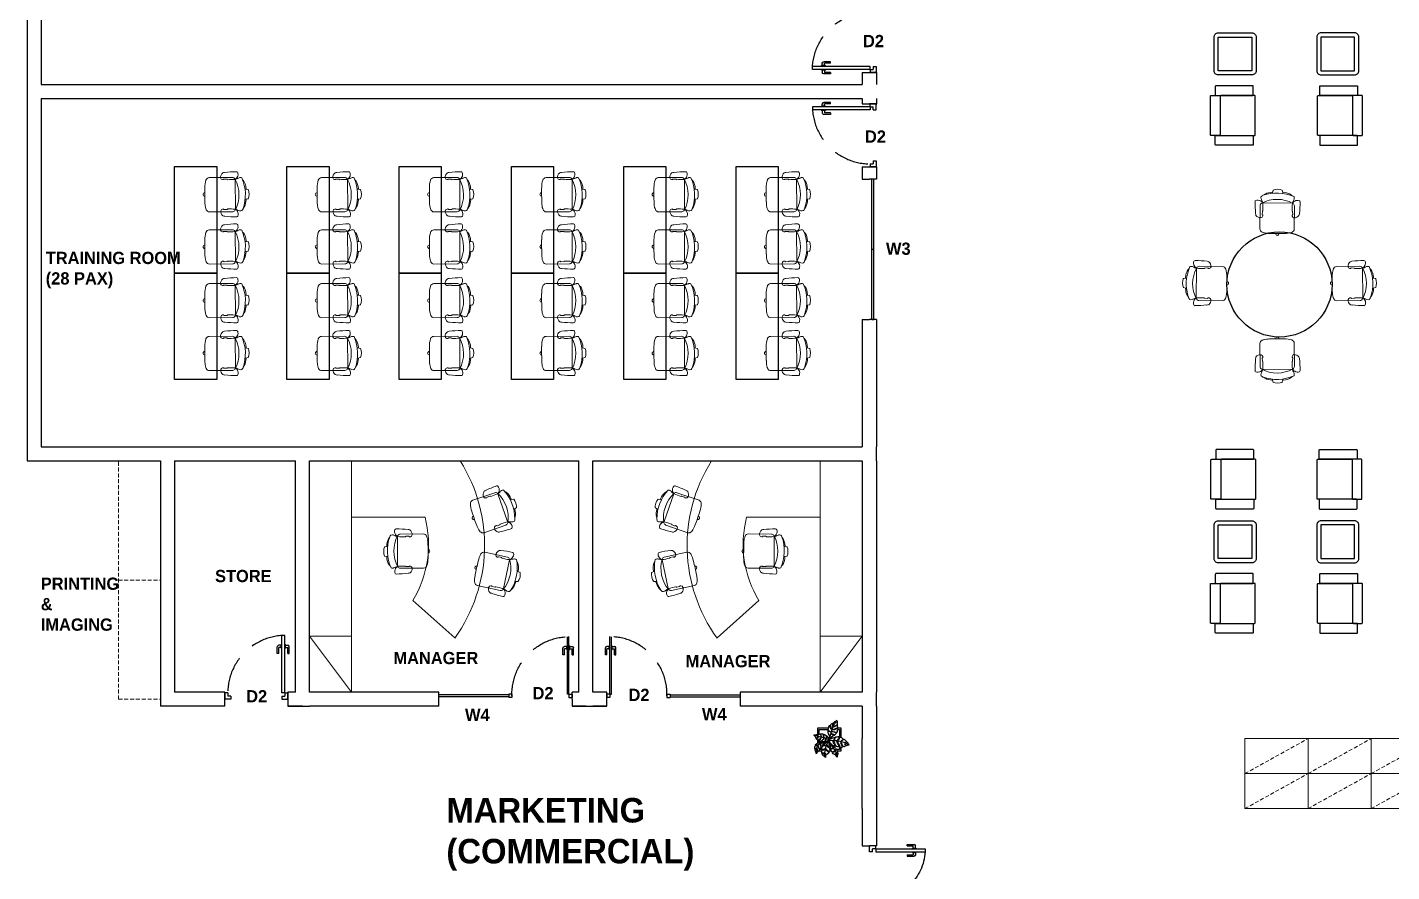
# Model space of a CAD drawing. Header units: inches. Extents: x 484217 to 497210, y -26946 to -21493.
# Drawn here: x 491142 to 492017, y -25245 to -24703 of the extents above; entities that cross this region are included whole.
import ezdxf

# ---------------------------------------------------------------- set-up
doc = ezdxf.new("R2010")
doc.units = ezdxf.units.IN
doc.header["$LTSCALE"] = 20
doc.header["$MEASUREMENT"] = 0
doc.linetypes.add('DASHED', pattern=[0.75, 0.5, -0.25])
doc.linetypes.add('HIDDEN2', pattern=[0.1875, 0.125, -0.0625])
doc.layers.add('A-furniture', color=50, linetype='Continuous', lineweight=9)
doc.layers.add('I-ANNO-TEXT', color=7, linetype='Continuous', lineweight=18)
for name, color, linetype in [('Ceco.NET 17', 3, 'Continuous'), ('GLAZING', 4, 'Continuous'), ('I-DOORS', 104, 'Continuous'), ('I-FURN', 4, 'Continuous'), ('I-WALL-IN', 3, 'Continuous')]:
    doc.layers.add(name, color=color, linetype=linetype)
doc.styles.add('MICRO', font='')
doc.styles.get('MICRO').set_extended_font_data('MicrogrammaSSi', bold=True)

# ---------------------------------------------------------------- blocks, each defined once
blk = doc.blocks.new('A$C6A0E07C9')
at = {"layer": 'A-furniture'}
for p, q in [((-0.269, 0.177), (-0.266, 0.205)), ((-0.214, 0.272), (0.118, 0.288)), ((-0.012, 0.242), (-0.025, 0.242)), ((-0.011, 0.243), (-0.012, 0.242)), ((-0.008, 0.248), (-0.011, 0.243)), ((-0.011, 0.243), (-0.011, 0.243)), ((0.038, 0.251), (-0.003, 0.25)), ((0.042, 0.251), (0.045, 0.247)), ((0.045, 0.247), (0.046, 0.246)), ((0.046, 0.246), (0.048, 0.245)), ((0.048, 0.245), (0.048, 0.245)), ((0.159, 0.25), (0.179, -0.167)), ((-0.291, 0.02), (-0.289, 0.029)), ((-0.288, 0.01), (-0.291, 0.02)), ((-0.289, 0.029), (-0.284, 0.038)), ((-0.282, 0.002), (-0.288, 0.01)), ((-0.284, 0.038), (-0.276, 0.044)), ((-0.274, -0.003), (-0.282, 0.002)), ((-0.276, 0.044), (-0.267, 0.046)), ((0.315, 0.121), (0.306, 0.12)), ((0.313, 0.121), (0.347, 0.116)), ((0.315, 0.152), (0.319, 0.129)), ((0.351, 0.113), (0.36, 0.088)), ((0.364, 0.015), (0.358, -0.011)), ((0.36, 0.088), (0.366, 0.051)), ((0.366, 0.051), (0.364, 0.015)), ((-0.264, -0.004), (-0.274, -0.003)), ((0.009, -0.176), (-0.004, -0.177)), ((0.009, -0.176), (0.009, -0.176)), ((0.01, -0.176), (0.009, -0.176)), ((0.013, -0.182), (0.01, -0.176)), ((0.059, -0.18), (0.018, -0.183)), ((0.063, -0.179), (0.066, -0.175)), ((0.066, -0.175), (0.067, -0.174)), ((0.067, -0.174), (0.069, -0.173)), ((0.069, -0.173), (0.069, -0.173)), ((0.296, -0.147), (0.284, -0.159)), ((0.311, -0.022), (0.322, -0.023)), ((0.32, -0.023), (0.355, -0.015)), ((0.355, -0.015), (0.356, -0.013)), ((0.356, -0.013), (0.358, -0.011)), ((-0.189, -0.217), (0.143, -0.2))]:
    blk.add_line(p, q, dxfattribs=at)
for centre, radius, start, end in [((0.594, -0.035), 0.893, 162.1203, 164.4323), ((-0.21, 0.223), 0.0487, 94.526, 161.0109), ((0.027, 0.278), 0.0792, 129.4999, 189.1152), ((-0.022, 0.271), 0.0292, 192.0047, 264.4409), ((0.007, 0.283), 0.0635, 94.0792, 117.5938), ((-0.004, 0.244), 0.00623, 84.8455, 131.3174), ((0.224, -0.892), 1.257, 92.3594, 100.1757), ((0.037, 0.241), 0.0101, 64.5281, 88.6391), ((0.001, 1.553), 1.309, 272.0899, 276.676), ((0.117, 0.241), 0.0463, 34.0902, 88.4441), ((0.149, 0.274), 0.0211, 279.8693, 313.3434), ((-0.249, 0.025), 0.471, 334.5973, 30.9732), ((0.17, 0.245), 0.0129, 130.1366, 158.0173), ((0.187, 0.181), 0.0779, 100.0525, 108.2672), ((0.108, 0.326), 0.0879, 309.6726, 333.0223), ((0.172, 0.345), 0.0192, 28.1256, 89.2436), ((-1.125, 2.793), 2.849, 297.1157, 298.0695), ((-0.92, -0.013), 1.143, 14.0931, 15.0056), ((0.121, 0.323), 0.0749, 330.3794, 24.513), ((0.234, 0.223), 0.0597, 72.5282, 107.7011), ((0.195, 0.222), 0.0806, 25.5198, 45.5387), ((-0.301, 0.026), 0.614, 339.6108, 22.0467), ((0.128, 0.125), 0.189, 8.0925, 40.8276), ((0.182, 0.142), 0.452, 175.5289, 182.0991), ((72.219, 3.627), 72.574, 182.76527, 182.92488), ((0.31, 0.129), 0.0088, 301.088, 3.1667), ((0.347, 0.111), 0.00513, 22.8184, 91.0076), ((0.081, -0.062), 0.341, 182.481, 200.7553), ((-0.186, -0.16), 0.0572, 202.8821, 266.1169), ((0.002, -0.206), 0.0292, 101.2525, 173.6887), ((0.017, -0.177), 0.00623, 234.376, 280.848), ((0.058, -0.17), 0.0101, 277.0543, 301.1654), ((0.152, -1.479), 1.309, 89.0174, 93.6036), ((0.138, -0.155), 0.0449, 276.7939, 330.1521), ((0.172, -0.191), 0.0211, 52.3501, 85.8241), ((0.197, -0.155), 0.0211, 212.6602, 229.0352), ((0.163, -0.292), 0.122, 63.0548, 80.6357), ((0.136, -0.248), 0.0879, 32.6712, 56.0209), ((-0.92, -0.013), 1.143, 350.6964, 351.6126), ((0.324, 0.055), 0.26, 246.1539, 250.8174), ((0.249, -0.153), 0.0392, 254.2998, 275.9911), ((0.254, -0.14), 0.0518, 269.3553, 293.3788), ((0.116, -0.038), 0.211, 328.6962, 1.8079), ((0.318, -0.031), 0.00903, 2.1237, 63.3709), ((0.052, -0.207), 0.0792, 176.5782, 236.1936), ((0.031, -0.214), 0.0635, 248.0997, 271.6142), ((0.131, 0.976), 1.257, 265.5178, 273.334), ((0.202, -0.26), 0.0192, 276.4498, 337.5679), ((0.149, -0.244), 0.0749, 341.1805, 35.314)]:
    blk.add_arc(centre, radius, start, end, dxfattribs=at)
blk = doc.blocks.new('EIHFEOUH')
at = {"linetype": 'ByBlock'}
for points in [[(275, 0), (-275, 0, 0.414214), (-285, -10), (-285, -130, 0.414214), (-275, -140), (275, -140, 0.414214), (285, -130), (285, -10, 0.414214)], [(-415, -70), (-295, -70, -0.414214), (-285, -80), (-285, -600, -0.414214), (-295, -610), (-415, -610, -0.414214), (-425, -600), (-425, -80, -0.414214)], [(-275, -140), (275, -140, -0.414214), (285, -150), (285, -630, -0.414214), (275, -640), (-275, -640, -0.414214), (-285, -630), (-285, -150, -0.414214)], [(415, -70), (295, -70, 0.414214), (285, -80), (285, -600, 0.414214), (295, -610), (415, -610, 0.414214), (425, -600), (425, -80, 0.414214)]]:
    blk.add_lwpolyline(points, format="xyb", close=True, dxfattribs=at)
blk = doc.blocks.new('*U164')
at = {"layer": 'A-furniture'}
for p, q in [((2.5, -0.6), (2.5, 0)), ((3.3, -0.6), (0, -0.6)), ((0.8, -0.6), (0.8, -1.65)), ((1.992, -1.476), (2.525, -2.072))]:
    blk.add_line(p, q, dxfattribs=at)
at = {"layer": 'A-furniture', "linetype": 'HIDDEN2'}
blk.add_line((2.5, 0), (3.3, -0.6), dxfattribs=at)
at = {"layer": 'A-furniture'}
for centre, radius, start, end in [((1.189, -0.145), 1.554, 255.5214, 301.111), ((1.204, -0.234), 2.264, 237.868, 305.7215)]:
    blk.add_arc(centre, radius, start, end, dxfattribs=at)
for p, rotation in [((1.323, -1.428), 86.85652716130764), ((0.691, -2.585), 248.0226334994808), ((1.546, -2.651), 279.5773348211345)]:
    blk.add_blockref('A$C6A0E07C9', p, dxfattribs=dict(at, rotation=rotation))
blk = doc.blocks.new('glass doors- 900')
for p, q in [((387017, -14483), (387017, -14387)), ((387070, -14366), (387038, -14366)), ((387081, -14355), (387070, -14355)), ((387070, -14408), (387070, -14355)), ((387081, -15046), (387081, -14225)), ((387102, -15046), (387102, -14226)), ((387102, -14355), (387113, -14355)), ((387113, -14408), (387113, -14355)), ((387113, -14366), (387145, -14366)), ((387167, -14483), (387167, -14387)), ((387038, -14483), (387017, -14483)), ((387038, -14483), (387038, -14398)), ((387070, -14398), (387038, -14398)), ((387081, -14408), (387070, -14408)), ((387102, -14408), (387113, -14408)), ((387113, -14398), (387145, -14398)), ((387145, -14483), (387145, -14398)), ((387145, -14483), (387167, -14483)), ((387038, -15046), (387038, -15093)), ((387081, -15046), (387038, -15046)), ((387081, -15093), (387038, -15093)), ((387081, -15046), (387081, -15093)), ((387081, -15046), (387081, -15093)), ((387081, -15046), (387102, -15046)), ((387895, -15046), (387895, -15093)), ((387895, -15046), (387895, -15093)), ((387895, -15046), (387895, -15046)), ((387895, -15046), (387938, -15046)), ((387895, -15093), (387938, -15093)), ((387938, -15046), (387938, -15093))]:
    blk.add_line(p, q)
for centre, start, end in [((387038, -14387), 90, 180), ((387145, -14387), 0, 90)]:
    blk.add_arc(centre, 21.4, start, end)
at = {"linetype": 'DASHED', "ltscale": 50}
blk.add_arc((387070, -15050), 825, 358.6028, 89.255, dxfattribs=at)
blk = doc.blocks.new('door 1')
for p, q in [((86, 0), (0, 0)), ((0, -90), (0, 0)), ((86, -43), (86, 0)), ((814, 0), (900, 0)), ((814, -43), (814, 0)), ((900, -90), (900, 0)), ((43, -90), (0, -90)), ((86, -43), (43, -43)), ((43, -90), (43, -43)), ((43, -90), (43, -43)), ((43, -90), (43, -911)), ((43, -90), (86, -90)), ((86, -90), (86, -909)), ((814, -43), (857, -43)), ((857, -90), (857, -43)), ((857, -90), (857, -43)), ((857, -90), (900, -90)), ((857, -90), (857, -90)), ((-21, -652), (-21, -749)), ((0, -652), (-21, -652)), ((0, -652), (0, -738)), ((32, -738), (0, -738)), ((32, -770), (0, -770)), ((32, -727), (32, -781)), ((43, -727), (32, -727)), ((86, -727), (96, -727)), ((96, -727), (96, -781)), ((96, -738), (129, -738)), ((96, -770), (129, -770)), ((129, -652), (129, -738)), ((129, -652), (150, -652)), ((150, -652), (150, -749)), ((43, -781), (32, -781)), ((86, -781), (96, -781))]:
    blk.add_line(p, q)
at = {"linetype": 'DASHED', "ltscale": 50}
blk.add_arc((32, -86), 825, 270.745, 1.3972, dxfattribs=at)
for centre, start, end in [((0, -749), 180, 270), ((129, -749), 270, 0)]:
    blk.add_arc(centre, 21.4, start, end)
blk = doc.blocks.new('pivot door')
blk.add_line((-188253, -329835), (-188265, -329835))
at = {"layer": 'I-DOORS', "rotation": 180}
blk.add_blockref('door 1', (-188253, -329835), dxfattribs=at)
blk = doc.blocks.new('solid door-1500')
for p, q in [((410495, -4754), (410495, -4047)), ((410537, -4754), (410537, -4047)), ((411866, -4754), (411866, -4047)), ((411909, -4754), (411909, -4047)), ((410430, -4306), (410430, -4209)), ((410484, -4188), (410452, -4188)), ((410484, -4220), (410452, -4220)), ((410452, -4306), (410452, -4220)), ((410484, -4231), (410484, -4177)), ((410495, -4177), (410484, -4177)), ((410495, -4231), (410484, -4231)), ((410537, -4177), (410548, -4177)), ((410537, -4231), (410548, -4231)), ((410548, -4231), (410548, -4177)), ((410548, -4188), (410580, -4188)), ((410548, -4220), (410580, -4220)), ((410580, -4306), (410580, -4220)), ((410602, -4306), (410602, -4209)), ((411802, -4306), (411802, -4209)), ((411855, -4188), (411823, -4188)), ((411855, -4220), (411823, -4220)), ((411823, -4306), (411823, -4220)), ((411866, -4177), (411855, -4177)), ((411855, -4231), (411855, -4177)), ((411866, -4231), (411855, -4231)), ((411909, -4177), (411920, -4177)), ((411909, -4231), (411920, -4231)), ((411920, -4231), (411920, -4177)), ((411920, -4188), (411952, -4188)), ((411920, -4220), (411952, -4220)), ((411952, -4306), (411952, -4220)), ((411973, -4306), (411973, -4209)), ((410452, -4306), (410430, -4306)), ((410580, -4306), (410602, -4306)), ((411823, -4306), (411802, -4306)), ((411952, -4306), (411973, -4306)), ((410495, -4754), (410452, -4754)), ((410452, -4754), (410452, -4844)), ((410452, -4844), (410464, -4844)), ((410537, -4844), (410452, -4844)), ((410495, -4754), (410537, -4754)), ((410495, -4754), (410495, -4801)), ((410495, -4754), (410495, -4801)), ((410537, -4801), (410495, -4801)), ((410537, -4801), (410537, -4844)), ((411909, -4754), (411866, -4754)), ((411866, -4801), (411866, -4844)), ((411866, -4801), (411909, -4801)), ((411866, -4844), (411952, -4844)), ((411909, -4754), (411909, -4801)), ((411909, -4754), (411909, -4801)), ((411909, -4754), (411952, -4754)), ((411952, -4844), (411940, -4844)), ((411952, -4754), (411952, -4844))]:
    blk.add_line(p, q)
for points in [[(410495, -4047), (410537, -4047)], [(411909, -4047), (411866, -4047)]]:
    blk.add_lwpolyline(points)
at = {"linetype": 'DASHED', "ltscale": 50}
for centre, start, end in [((410495, -4754), 0, 86.5254), ((411909, -4754), 93.4746, 180)]:
    blk.add_arc(centre, 707, start, end, dxfattribs=at)
for centre, start, end in [((410452, -4209), 90, 180), ((410580, -4209), 0, 90), ((411823, -4209), 90, 180), ((411952, -4209), 0, 90)]:
    blk.add_arc(centre, 21.4, start, end)
blk = doc.blocks.new('Drawing10')
at = {"layer": 'Ceco.NET 17', "color": 7}
for p, q in [((-0.02, 0.263), (-0.059, 0.273)), ((0.029, 0.247), (-0.02, 0.263)), ((0.07, 0.24), (0.029, 0.247)), ((0.103, 0.231), (0.07, 0.24)), ((0.156, 0.21), (0.103, 0.231)), ((0.189, 0.199), (0.156, 0.21))]:
    blk.add_line(p, q, dxfattribs=at)
for points in [[(0.331, 0.528), (0.32, 0.524), (0.312, 0.519), (0.305, 0.512), (0.303, 0.502), (0.302, 0.488), (0.297, 0.489), (0.297, 0.5), (0.294, 0.505), (0.289, 0.504), (0.28, 0.496), (0.271, 0.491), (0.266, 0.483), (0.266, 0.466), (0.266, 0.443), (0.266, 0.43), (0.262, 0.426), (0.26, 0.433), (0.259, 0.456), (0.261, 0.479), (0.255, 0.482), (0.243, 0.473), (0.234, 0.468), (0.226, 0.462), (0.22, 0.453), (0.218, 0.439), (0.225, 0.417), (0.233, 0.398), (0.243, 0.379), (0.242, 0.371), (0.236, 0.375), (0.232, 0.386), (0.223, 0.402), (0.212, 0.423), (0.209, 0.437), (0.198, 0.435), (0.188, 0.417), (0.184, 0.408), (0.18, 0.396), (0.174, 0.372), (0.189, 0.355), (0.203, 0.347), (0.221, 0.334), (0.227, 0.323), (0.23, 0.315), (0.224, 0.319), (0.217, 0.33), (0.2, 0.34), (0.183, 0.352), (0.174, 0.355), (0.174, 0.348), (0.177, 0.325), (0.183, 0.3), (0.19, 0.282), (0.203, 0.266), (0.203, 0.253), (0.194, 0.21), (0.213, 0.227), (0.233, 0.24), (0.269, 0.267), (0.269, 0.27), (0.26, 0.283), (0.237, 0.295), (0.233, 0.306), (0.241, 0.302), (0.265, 0.293), (0.279, 0.277), (0.288, 0.276), (0.289, 0.275), (0.292, 0.278), (0.308, 0.291), (0.319, 0.301), (0.325, 0.309), (0.32, 0.318), (0.302, 0.321), (0.281, 0.325), (0.255, 0.331), (0.243, 0.335), (0.248, 0.336), (0.269, 0.337), (0.297, 0.331), (0.325, 0.325), (0.335, 0.326), (0.341, 0.338), (0.345, 0.361), (0.349, 0.379), (0.349, 0.394), (0.332, 0.39), (0.302, 0.376), (0.276, 0.372), (0.258, 0.37), (0.259, 0.376), (0.278, 0.377), (0.297, 0.384), (0.318, 0.394), (0.338, 0.4), (0.346, 0.41), (0.345, 0.427), (0.343, 0.446), (0.323, 0.442), (0.306, 0.43), (0.285, 0.42), (0.272, 0.42), (0.286, 0.427), (0.309, 0.438), (0.328, 0.452), (0.34, 0.456), (0.34, 0.479), (0.34, 0.499), (0.34, 0.512), (0.336, 0.519)], [(-0.066, 0.275), (-0.059, 0.28), (-0.052, 0.283), (-0.038, 0.283), (-0.021, 0.284), (-0.008, 0.285), (-0.001, 0.28), (0.001, 0.27), (0.005, 0.258), (0.009, 0.257), (0.006, 0.266), (0.004, 0.277), (0.005, 0.287), (0.009, 0.289), (0.02, 0.292), (0.03, 0.295), (0.038, 0.296), (0.048, 0.289), (0.052, 0.271), (0.055, 0.257), (0.057, 0.245), (0.063, 0.247), (0.06, 0.265), (0.055, 0.282), (0.051, 0.293), (0.049, 0.298), (0.052, 0.3), (0.067, 0.298), (0.08, 0.297), (0.093, 0.295), (0.094, 0.279), (0.097, 0.261), (0.102, 0.245), (0.103, 0.236), (0.107, 0.232), (0.109, 0.237), (0.105, 0.253), (0.1, 0.268), (0.099, 0.281), (0.103, 0.293), (0.109, 0.29), (0.118, 0.283), (0.131, 0.278), (0.144, 0.268), (0.147, 0.25), (0.145, 0.229), (0.148, 0.216), (0.151, 0.222), (0.151, 0.232), (0.15, 0.246), (0.151, 0.254), (0.149, 0.261), (0.153, 0.261), (0.16, 0.255), (0.17, 0.243), (0.175, 0.232), (0.184, 0.219), (0.192, 0.204), (0.184, 0.192), (0.172, 0.182), (0.164, 0.173), (0.153, 0.168), (0.138, 0.166), (0.128, 0.169), (0.131, 0.178), (0.139, 0.192), (0.144, 0.201), (0.145, 0.207), (0.136, 0.207), (0.13, 0.198), (0.123, 0.175), (0.119, 0.165), (0.113, 0.16), (0.101, 0.159), (0.086, 0.159), (0.076, 0.16), (0.07, 0.168), (0.077, 0.18), (0.094, 0.197), (0.105, 0.21), (0.108, 0.221), (0.104, 0.225), (0.097, 0.212), (0.086, 0.2), (0.075, 0.19), (0.066, 0.176), (0.059, 0.166), (0.051, 0.163), (0.037, 0.164), (0.027, 0.167), (0.011, 0.182), (0.024, 0.189), (0.046, 0.208), (0.056, 0.22), (0.06, 0.228), (0.061, 0.236), (0.054, 0.234), (0.048, 0.221), (0.034, 0.207), (0.02, 0.2), (0.006, 0.19), (-0.006, 0.192), (-0.016, 0.199), (-0.022, 0.206), (-0.025, 0.215), (-0.009, 0.225), (0.006, 0.233), (0.015, 0.242), (0.01, 0.245), (0, 0.238), (-0.011, 0.232), (-0.025, 0.222), (-0.03, 0.223), (-0.033, 0.231), (-0.041, 0.249), (-0.053, 0.26), (-0.063, 0.271)], [(0.547, 0.11), (0.54, 0.118), (0.532, 0.126), (0.525, 0.137), (0.516, 0.148), (0.509, 0.156), (0.5, 0.156), (0.49, 0.152), (0.48, 0.141), (0.478, 0.146), (0.486, 0.156), (0.5, 0.159), (0.5, 0.166), (0.494, 0.172), (0.48, 0.183), (0.468, 0.192), (0.455, 0.2), (0.441, 0.194), (0.428, 0.187), (0.419, 0.178), (0.411, 0.169), (0.405, 0.172), (0.414, 0.183), (0.423, 0.191), (0.434, 0.198), (0.441, 0.202), (0.446, 0.208), (0.437, 0.213), (0.416, 0.227), (0.401, 0.232), (0.387, 0.234), (0.37, 0.217), (0.362, 0.2), (0.351, 0.184), (0.342, 0.185), (0.354, 0.197), (0.36, 0.213), (0.369, 0.226), (0.376, 0.235), (0.375, 0.241), (0.365, 0.245), (0.35, 0.245), (0.332, 0.242), (0.31, 0.239), (0.301, 0.227), (0.293, 0.205), (0.288, 0.186), (0.284, 0.196), (0.291, 0.218), (0.295, 0.226), (0.297, 0.231), (0.293, 0.234), (0.278, 0.23), (0.257, 0.222), (0.245, 0.217), (0.23, 0.21), (0.219, 0.207), (0.193, 0.203), (0.197, 0.184), (0.202, 0.158), (0.211, 0.143), (0.223, 0.13), (0.23, 0.115), (0.248, 0.106), (0.267, 0.098), (0.294, 0.089), (0.297, 0.095), (0.294, 0.111), (0.284, 0.125), (0.273, 0.14), (0.267, 0.158), (0.267, 0.172), (0.271, 0.174), (0.277, 0.171), (0.277, 0.152), (0.288, 0.135), (0.296, 0.124), (0.305, 0.103), (0.306, 0.087), (0.325, 0.084), (0.344, 0.081), (0.362, 0.076), (0.368, 0.082), (0.366, 0.093), (0.354, 0.119), (0.344, 0.135), (0.336, 0.148), (0.328, 0.168), (0.334, 0.172), (0.346, 0.152), (0.358, 0.13), (0.373, 0.107), (0.377, 0.091), (0.376, 0.078), (0.383, 0.072), (0.403, 0.068), (0.412, 0.067), (0.426, 0.069), (0.43, 0.074), (0.422, 0.085), (0.416, 0.103), (0.405, 0.125), (0.401, 0.139), (0.401, 0.148), (0.407, 0.147), (0.411, 0.135), (0.419, 0.116), (0.427, 0.095), (0.438, 0.082), (0.454, 0.076), (0.462, 0.078), (0.473, 0.085), (0.479, 0.096), (0.47, 0.116), (0.474, 0.124), (0.478, 0.112), (0.485, 0.101), (0.49, 0.094), (0.501, 0.098), (0.515, 0.102), (0.524, 0.106), (0.537, 0.105)], [(-0.02, -0.051), (-0.027, -0.031), (-0.033, -0.013), (-0.042, 0.014), (-0.044, 0.024), (-0.029, 0.039), (-0.019, 0.044), (-0.016, 0.05), (-0.023, 0.049), (-0.034, 0.045), (-0.042, 0.037), (-0.049, 0.037), (-0.053, 0.049), (-0.049, 0.062), (-0.045, 0.089), (-0.037, 0.094), (-0.019, 0.097), (-0.004, 0.096), (0, 0.099), (-0.007, 0.101), (-0.027, 0.105), (-0.039, 0.105), (-0.037, 0.111), (-0.028, 0.119), (-0.014, 0.13), (-0.001, 0.143), (0.017, 0.14), (0.033, 0.129), (0.045, 0.128), (0.038, 0.133), (0.027, 0.138), (0.027, 0.145), (0.037, 0.147), (0.069, 0.152), (0.123, 0.156), (0.151, 0.158), (0.123, 0.138), (0.091, 0.116), (0.071, 0.087), (0.054, 0.088), (0.05, 0.102), (0.057, 0.122), (0.054, 0.125), (0.046, 0.111), (0.044, 0.093), (0.051, 0.08), (0.055, 0.068), (0.049, 0.052), (0.039, 0.035), (0.025, 0.043), (0.021, 0.065), (0.012, 0.088), (0.004, 0.093), (0.009, 0.078), (0.014, 0.06), (0.016, 0.044), (0.023, 0.032), (0.031, 0.023), (0.024, 0.008), (0.015, -0.005), (0.009, -0.013), (0, 0), (-0.004, 0.026), (-0.01, 0.039), (-0.012, 0.029), (-0.007, 0.004), (-0.004, -0.007), (0.003, -0.017), (-0.011, -0.021), (-0.018, -0.023)], [(0.203, 0.147), (0.221, 0.112), (0.237, 0.101), (0.268, 0.081), (0.273, 0.073), (0.272, 0.067), (0.27, 0.056), (0.274, 0.051), (0.278, 0.064), (0.283, 0.071), (0.29, 0.066), (0.298, 0.059), (0.31, 0.052), (0.313, 0.037), (0.311, 0.023), (0.307, 0.007), (0.31, -0.006), (0.316, 0), (0.315, 0.011), (0.318, 0.027), (0.322, 0.035), (0.327, 0.03), (0.335, 0.013), (0.345, -0.005), (0.344, -0.017), (0.333, -0.03), (0.322, -0.044), (0.33, -0.043), (0.337, -0.033), (0.348, -0.031), (0.349, -0.048), (0.344, -0.067), (0.339, -0.086), (0.335, -0.104), (0.312, -0.083), (0.306, -0.071), (0.299, -0.066), (0.302, -0.055), (0.313, -0.049), (0.315, -0.041), (0.306, -0.046), (0.294, -0.053), (0.291, -0.06), (0.279, -0.055), (0.266, -0.047), (0.255, -0.032), (0.269, -0.019), (0.287, -0.014), (0.3, -0.011), (0.299, -0.004), (0.286, -0.007), (0.271, -0.009), (0.256, -0.017), (0.247, -0.019), (0.238, -0.009), (0.233, 0.008), (0.233, 0.019), (0.228, 0.033), (0.237, 0.041), (0.256, 0.042), (0.265, 0.044), (0.264, 0.049), (0.256, 0.047), (0.236, 0.046), (0.228, 0.045), (0.222, 0.073), (0.216, 0.101), (0.206, 0.131)]]:
    blk.add_lwpolyline(points, close=True, dxfattribs=at)
for points in [[(0.206, 0.225), (0.234, 0.312), (0.243, 0.364), (0.261, 0.413), (0.297, 0.476), (0.326, 0.508)], [(0, 0.276), (0, 0.4), (0.182, 0.4)], [(0, 0.23), (0, 0.238)], [(0.025, 0.293), (0.025, 0.375), (0.175, 0.375)], [(0.224, 0.4), (0.232, 0.4)], [(0.237, 0.375), (0.242, 0.375)], [(0.259, 0.375), (0.295, 0.375)], [(0.338, 0.4), (0.4, 0.4), (0.4, 0.232)], [(0.348, 0.375), (0.375, 0.375), (0.375, 0.24)], [(0.126, 0.15), (0.09, 0.139), (0.044, 0.125), (0.007, 0.107), (-0.008, 0.075), (-0.019, 0.031), (-0.023, -0.012)], [(0, 0.142), (0, 0.191)], [(0.072, 0), (0.018, 0)], [(0.025, 0.19), (0.025, 0.202)], [(0.025, 0.134), (0.025, 0.169)], [(0.025, 0.03), (0.025, 0.042)], [(0.11, 0.025), (0.029, 0.025)], [(0.191, 0.189), (0.191, 0.164), (0.19, 0.141), (0.192, 0.118), (0.197, 0.094), (0.2, 0.079), (0.194, 0.076), (0.179, 0.082), (0.168, 0.093), (0.161, 0.107), (0.154, 0.102), (0.16, 0.091), (0.17, 0.076), (0.189, 0.069), (0.204, 0.057), (0.205, 0.04), (0.208, 0.023), (0.207, 0.007), (0.202, -0.007), (0.191, -0.008), (0.166, 0.008), (0.152, 0.026), (0.139, 0.043), (0.134, 0.037), (0.142, 0.022), (0.155, 0.007), (0.177, -0.01), (0.191, -0.021), (0.193, -0.032), (0.183, -0.043), (0.173, -0.051), (0.157, -0.061), (0.142, -0.052), (0.13, -0.036), (0.12, -0.034), (0.124, -0.043), (0.137, -0.054), (0.149, -0.063), (0.148, -0.067), (0.134, -0.077), (0.132, -0.096), (0.132, -0.113), (0.12, -0.102), (0.105, -0.09), (0.089, -0.075), (0.081, -0.058), (0.084, -0.048), (0.105, -0.042), (0.116, -0.037), (0.111, -0.031), (0.094, -0.037), (0.081, -0.04), (0.072, -0.043), (0.072, -0.025), (0.072, -0.007), (0.072, 0.008), (0.082, 0.015), (0.108, 0.023), (0.117, 0.031), (0.121, 0.039), (0.112, 0.035), (0.102, 0.028), (0.084, 0.025), (0.072, 0.035), (0.072, 0.055), (0.078, 0.07), (0.087, 0.087), (0.099, 0.088), (0.124, 0.093), (0.14, 0.094), (0.135, 0.098), (0.121, 0.099), (0.102, 0.098), (0.098, 0.102), (0.103, 0.108), (0.116, 0.119), (0.13, 0.132), (0.191, 0.189)], [(0.185, 0.178), (0.165, 0.136), (0.14, 0.087), (0.126, 0.037), (0.12, -0.01), (0.114, -0.055), (0.117, -0.082), (0.127, -0.102)], [(0.153, 0.025), (0.14, 0.025)], [(0.179, 0), (0.164, 0)], [(0.235, 0), (0.204, 0)], [(0.231, 0.025), (0.207, 0.025)], [(0.212, 0.19), (0.269, 0.184), (0.331, 0.182), (0.383, 0.173), (0.451, 0.152), (0.511, 0.127), (0.529, 0.115)], [(0.218, 0.108), (0.265, 0.06), (0.283, 0.028), (0.312, -0.014), (0.323, -0.05), (0.331, -0.093)], [(0.315, 0), (0.309, 0)], [(0.318, 0.025), (0.311, 0.025)], [(0.375, 0.099), (0.375, 0.025), (0.33, 0.025)], [(0.4, 0.068), (0.4, 0), (0.342, 0)], [(0.375, 0.234), (0.375, 0.222)]]:
    blk.add_lwpolyline(points, dxfattribs=at)
for radius, start, end in [(0.152, 66.8462, 69.1635), (0.152, 207.3985, 208.1983), (0.11, 239.4978, 242.4297), (0.11, 256.133, 263.4421)]:
    blk.add_arc((0.19, 0.193), radius, start, end, dxfattribs=at)

msp = doc.modelspace()

# ---------------------------------------------------------------- linework, layer by layer
at = {"layer": 'A-furniture', "linetype": 'HIDDEN2'}
for p, q in [((491923.01, -25181.85, 6.93), (491963.51, -25159.35, 6.93)), ((491963.51, -25181.85, 6.93), (492004.01, -25159.35, 6.93)), ((492004.01, -25181.85, 6.93), (492044.51, -25159.35, 6.93)), ((491923.01, -25204.35, 6.93), (491963.51, -25181.85, 6.93)), ((491963.51, -25204.35, 6.93), (492004.01, -25181.85, 6.93)), ((492004.01, -25204.35, 6.93), (492044.51, -25181.85, 6.93))]:
    msp.add_line(p, q, dxfattribs=at)
at = {"layer": 'A-furniture', "linetype": 'HIDDEN2', "elevation": 6.93}
for points in [[(491200.27, -25134.15), (491200.27, -24981.15)], [(491200.27, -25057.65), (491227.27, -25057.65)], [(491200.27, -25134.15), (491227.27, -25134.15)]]:
    msp.add_lwpolyline(points, dxfattribs=at)
at = {"layer": 'A-furniture', "elevation": 6.93}
for points in [[(491963.51, -25181.85), (491963.51, -25159.35), (491923.01, -25159.35), (491923.01, -25181.85)], [(492004.01, -25181.85), (492004.01, -25159.35), (491963.51, -25159.35), (491963.51, -25181.85)], [(492044.51, -25181.85), (492044.51, -25159.35), (492004.01, -25159.35), (492004.01, -25181.85)], [(491963.51, -25204.35), (491963.51, -25181.85), (491923.01, -25181.85), (491923.01, -25204.35)], [(492004.01, -25204.35), (492004.01, -25181.85), (491963.51, -25181.85), (491963.51, -25204.35)], [(492044.51, -25204.35), (492044.51, -25181.85), (492004.01, -25181.85), (492004.01, -25204.35)]]:
    msp.add_lwpolyline(points, close=True, dxfattribs=at)
at = {"layer": 'GLAZING', "elevation": 6.93}
for points in [[(491683.56, -24890.21), (491683.56, -24800.22)], [(491684.91, -24890.21), (491684.91, -24800.22)], [(491683.56, -24845.21), (491684.91, -24845.21)], [(491450.77, -25131.19), (491405.77, -25131.19)], [(491450.77, -25132.54), (491405.77, -25132.54)], [(491450.77, -25131.19), (491450.77, -25132.54)], [(491554.15, -25131.19), (491599.15, -25131.19)], [(491554.15, -25131.19), (491554.15, -25132.54)], [(491554.15, -25132.54), (491599.15, -25132.54)]]:
    msp.add_lwpolyline(points, dxfattribs=at)
at = {"layer": 'I-FURN', "elevation": 6.93}
for points in [[(491930.19, -24709.01), (491930.19, -24730.61, -0.414214), (491927.49, -24733.31), (491905.89, -24733.31, -0.414214), (491903.19, -24730.61), (491903.19, -24709.01, -0.414214), (491905.89, -24706.31), (491927.49, -24706.31, -0.414214)], [(491969.12, -24709.01), (491969.12, -24730.61, 0.414214), (491971.82, -24733.31), (491993.42, -24733.31, 0.414214), (491996.12, -24730.61), (491996.12, -24709.01, 0.414214), (491993.42, -24706.31), (491971.82, -24706.31, 0.414214)], [(491930.19, -25022.23), (491930.19, -25043.83, -0.414214), (491927.49, -25046.53), (491905.89, -25046.53, -0.414214), (491903.19, -25043.83), (491903.19, -25022.23, -0.414214), (491905.89, -25019.53), (491927.49, -25019.53, -0.414214)], [(491969.12, -25022.23), (491969.12, -25043.83, 0.414214), (491971.82, -25046.53), (491993.42, -25046.53, 0.414214), (491996.12, -25043.83), (491996.12, -25022.23, 0.414214), (491993.42, -25019.53), (491971.82, -25019.53, 0.414214)]]:
    msp.add_lwpolyline(points, format="xyb", close=True, dxfattribs=at)
for points in [[(491927.49, -24709.01), (491927.49, -24730.61), (491905.89, -24730.61), (491905.89, -24709.01)], [(491971.82, -24709.01), (491971.82, -24730.61), (491993.42, -24730.61), (491993.42, -24709.01)], [(491236.27, -24792.07), (491263.32, -24792.07), (491263.32, -24860.48), (491236.27, -24860.48)], [(491308.32, -24792.07), (491335.36, -24792.07), (491335.36, -24860.48), (491308.32, -24860.48)], [(491380.36, -24792.07), (491407.41, -24792.07), (491407.41, -24860.48), (491380.36, -24860.48)], [(491452.41, -24792.07), (491479.45, -24792.07), (491479.45, -24860.48), (491452.41, -24860.48)], [(491524.45, -24792.07), (491551.49, -24792.07), (491551.49, -24860.48), (491524.45, -24860.48)], [(491596.5, -24792.07), (491623.54, -24792.07), (491623.54, -24860.48), (491596.5, -24860.48)], [(491236.27, -24860.48), (491263.32, -24860.48), (491263.32, -24928.9), (491236.27, -24928.9)], [(491308.32, -24860.48), (491335.36, -24860.48), (491335.36, -24928.9), (491308.32, -24928.9)], [(491380.36, -24860.48), (491407.41, -24860.48), (491407.41, -24928.9), (491380.36, -24928.9)], [(491452.41, -24860.48), (491479.45, -24860.48), (491479.45, -24928.9), (491452.41, -24928.9)], [(491524.45, -24860.48), (491551.49, -24860.48), (491551.49, -24928.9), (491524.45, -24928.9)], [(491596.5, -24860.48), (491623.54, -24860.48), (491623.54, -24928.9), (491596.5, -24928.9)], [(491927.49, -25022.23), (491927.49, -25043.83), (491905.89, -25043.83), (491905.89, -25022.23)], [(491971.82, -25022.23), (491971.82, -25043.83), (491993.42, -25043.83), (491993.42, -25022.23)]]:
    msp.add_lwpolyline(points, close=True, dxfattribs=at)
at = {"layer": 'I-FURN'}
msp.add_circle((491945.22, -24867.83, 6.93), 33.75, dxfattribs=at)
at = {"layer": 'I-WALL-IN'}
for p, q in [((491677.54, -24731.64, 6.93), (491677.54, -24739.5, 6.93)), ((491677.54, -24731.64, 6.93), (491682.49, -24731.64, 6.93)), ((491686.54, -24731.64, 6.93), (491682.04, -24731.64, 6.93)), ((491686.54, -24731.64, 6.93), (491686.54, -24739.5, 6.93)), ((491686.54, -24731.64, 6.93), (491686.54, -24739.5, 6.93)), ((491677.54, -24748.5, 6.93), (491677.54, -24751.85, 6.93)), ((491677.54, -24751.85, 6.93), (491682.04, -24751.85, 6.93)), ((491686.54, -24751.85, 6.93), (491682.04, -24751.85, 6.93)), ((491686.54, -24748.5, 6.93), (491686.54, -24751.85, 6.93)), ((491686.54, -24748.5, 6.93), (491686.54, -24751.85, 6.93)), ((491677.54, -24792.35, 6.93), (491677.54, -24800.22, 6.93)), ((491677.54, -24792.35, 6.93), (491682.49, -24792.35, 6.93)), ((491677.54, -24800.22, 6.93), (491682.04, -24800.22, 6.93)), ((491686.54, -24792.35, 6.93), (491682.04, -24792.35, 6.93)), ((491686.54, -24792.35, 6.93), (491686.54, -24800.22, 6.93)), ((491677.54, -24890.21, 6.93), (491682.04, -24890.21, 6.93)), ((491686.54, -24890.21, 6.93), (491682.04, -24890.21, 6.93)), ((491227.27, -24972.15, 6.93), (491322.76, -24972.15, 6.93)), ((491500.15, -24972.15, 6.93), (491504.65, -24972.15, 6.93)), ((491686.54, -24981.15, 6.93), (491686.54, -24972.15, 6.93)), ((491268.43, -25134.15, 6.93), (491268.43, -25129.65, 6.93)), ((491308.93, -25134.15, 6.93), (491308.93, -25129.65, 6.93)), ((491491.27, -25134.15, 6.93), (491491.27, -25129.65, 6.93)), ((491513.65, -25134.15, 6.93), (491513.65, -25129.65, 6.93)), ((491686.54, -25138.65, 6.93), (491686.54, -25129.65, 6.93)), ((491227.27, -25134.15, 6.93), (491227.27, -25138.65, 6.93)), ((491231.77, -25138.65, 6.93), (491227.27, -25138.65, 6.93)), ((491268.43, -25138.65, 6.93), (491268.43, -25134.15, 6.93)), ((491308.93, -25134.15, 6.93), (491308.93, -25138.65, 6.93)), ((491308.93, -25138.65, 6.93), (491322.76, -25138.65, 6.93)), ((491405.77, -25138.65, 6.93), (491405.77, -25134.15, 6.93)), ((491491.27, -25134.15, 6.93), (491491.27, -25138.65, 6.93)), ((491491.27, -25138.65, 6.93), (491513.65, -25138.65, 6.93)), ((491513.65, -25138.65, 6.93), (491513.65, -25134.15, 6.93)), ((491599.15, -25134.15, 6.93), (491599.15, -25138.65, 6.93)), ((491677.54, -25204.35, 6.93), (491677.54, -25159.35, 6.93)), ((491686.54, -25159.35, 6.93), (491686.54, -25204.35, 6.93)), ((491677.54, -25228.23, 6.93), (491682.04, -25228.23, 6.93)), ((491686.54, -25228.23, 6.93), (491682.04, -25228.23, 6.93))]:
    msp.add_line(p, q, dxfattribs=at)
at = {"layer": 'I-WALL-IN', "elevation": 6.93}
for points in [[(491141.77, -24547.35), (491141.77, -24981.15)], [(491150.77, -24547.35), (491150.77, -24739.5)], [(491150.77, -24739.5), (491677.54, -24739.5)], [(491150.77, -24748.5), (491677.54, -24748.5)], [(491150.77, -24748.5), (491150.77, -24972.15)], [(491686.54, -24800.22), (491682.04, -24800.22)], [(491677.54, -24890.21), (491677.54, -24972.15)], [(491683.56, -24890.21), (491684.91, -24890.21)], [(491686.54, -24890.21), (491686.54, -24972.15)], [(491150.77, -24972.15), (491227.27, -24972.15)], [(491231.77, -24972.15), (491318.26, -24972.15)], [(491322.76, -24972.15), (491500.15, -24972.15)], [(491504.65, -24972.15), (491677.54, -24972.15)], [(491141.77, -24981.15), (491227.27, -24981.15)], [(491227.27, -24981.15), (491227.27, -25134.15)], [(491236.27, -24981.15), (491313.76, -24981.15)], [(491236.27, -24981.15), (491236.27, -25129.65)], [(491313.76, -25129.65), (491313.76, -24981.15)], [(491322.76, -24981.15), (491495.65, -24981.15)], [(491322.76, -25129.65), (491322.76, -24981.15)], [(491495.65, -25129.65), (491495.65, -24981.15)], [(491504.65, -24981.15), (491677.54, -24981.15)], [(491504.65, -25129.65), (491504.65, -24981.15)], [(491677.54, -24981.15), (491677.54, -25129.65)], [(491686.54, -24981.15), (491686.54, -25129.65)], [(491268.43, -25129.65), (491236.27, -25129.65)], [(491313.76, -25129.65), (491308.93, -25129.65)], [(491405.77, -25129.65), (491322.76, -25129.65)], [(491405.77, -25134.15), (491405.77, -25129.65)], [(491495.65, -25129.65), (491491.27, -25129.65)], [(491513.65, -25129.65), (491504.65, -25129.65)], [(491599.15, -25129.65), (491599.15, -25134.15)], [(491677.54, -25129.65), (491599.15, -25129.65)], [(491268.43, -25138.65), (491231.77, -25138.65)], [(491318.26, -25138.65), (491308.93, -25138.65)], [(491405.77, -25138.65), (491322.76, -25138.65)], [(491500.15, -25138.65), (491491.27, -25138.65)], [(491513.65, -25138.65), (491504.65, -25138.65)], [(491677.54, -25138.65), (491599.15, -25138.65)], [(491677.54, -25138.65), (491677.54, -25159.35)], [(491686.54, -25138.65), (491686.54, -25159.35)], [(491677.54, -25204.35), (491677.54, -25228.23)], [(491686.54, -25204.35), (491686.54, -25228.23)]]:
    msp.add_lwpolyline(points, dxfattribs=at)
msp.add_lwpolyline([(491150.77, -24981.15), (491150.77, -24981.15)], close=True, dxfattribs=at)

# ---------------------------------------------------------------- block references
at = {"yscale": 44.99999999999999, "zscale": 44.99999999999999}
for p, xscale, rotation in [((491322.76, -24981.15, 6.93), -44.99999999999999, 90), ((491677.54, -24981.15, 6.93), 44.99999999999999, 270)]:
    msp.add_blockref('*U164', p, dxfattribs=dict(at, xscale=xscale, rotation=rotation))
at = {"layer": 'A-furniture'}
for p, xscale, yscale, zscale, rotation in [((491267.54, -24808.46, 6.93), -45.00000000027777, 45, 45, 183.1434728386661), ((491339.58, -24808.46, 6.93), -45.00000000027777, 45, 45, 183.1434728386661), ((491411.63, -24808.46, 6.93), -45.00000000027777, 45, 45, 183.1434728386661), ((491483.67, -24808.46, 6.93), -45.00000000027777, 45, 45, 183.1434728386661), ((491555.72, -24808.46, 6.93), -45.00000000027777, 45, 45, 183.1434728386661), ((491627.76, -24808.46, 6.93), -45.00000000027777, 45, 45, 183.1434728386661), ((491945.41, -24823.26, 6.93), 45.00000000000906, 45.00000000000906, 45.00000000000906, 86.85652716148212), ((491267.54, -24841.98, 6.93), -45.00000000027777, 45, 45, 183.1434728386661), ((491339.58, -24841.98, 6.93), -45.00000000027777, 45, 45, 183.1434728386661), ((491411.63, -24841.98, 6.93), -45.00000000027777, 45, 45, 183.1434728386661), ((491483.67, -24841.98, 6.93), -45.00000000027777, 45, 45, 183.1434728386661), ((491555.72, -24841.98, 6.93), -45.00000000027777, 45, 45, 183.1434728386661), ((491627.76, -24841.98, 6.93), -45.00000000027777, 45, 45, 183.1434728386661), ((491899.55, -24865.49, 6.93), 45.00000000027777, 45.00000000027777, 45.00000000027777, 176.8565271613339), ((491990.88, -24865.49, 6.93), -45.00000000027777, 45, 45, 183.1434728386661), ((491267.54, -24876.47, 6.93), -45.00000000027777, 45, 45, 183.1434728386661), ((491339.58, -24876.47, 6.93), -45.00000000027777, 45, 45, 183.1434728386661), ((491411.63, -24876.47, 6.93), -45.00000000027777, 45, 45, 183.1434728386661), ((491483.67, -24876.47, 6.93), -45.00000000027777, 45, 45, 183.1434728386661), ((491555.72, -24876.47, 6.93), -45.00000000027777, 45, 45, 183.1434728386661), ((491627.76, -24876.47, 6.93), -45.00000000027777, 45, 45, 183.1434728386661), ((491267.54, -24910.4, 6.93), -45.00000000027777, 45, 45, 183.1434728386661), ((491339.58, -24910.4, 6.93), -45.00000000027777, 45, 45, 183.1434728386661), ((491411.63, -24910.4, 6.93), -45.00000000027777, 45, 45, 183.1434728386661), ((491483.67, -24910.4, 6.93), -45.00000000027777, 45, 45, 183.1434728386661), ((491555.72, -24910.4, 6.93), -45.00000000027777, 45, 45, 183.1434728386661), ((491627.76, -24910.4, 6.93), -45.00000000027777, 45, 45, 183.1434728386661), ((491945.41, -24914.59, 6.93), -45.00000000000906, 45, 45, 93.14347283851791)]:
    msp.add_blockref('A$C6A0E07C9', p, dxfattribs=dict(at, xscale=xscale, yscale=yscale, zscale=zscale, rotation=rotation))
at = {"layer": 'Ceco.NET 17', "xscale": 37.02206043585839, "yscale": 37.02206043585839, "zscale": 37.02206043585839}
msp.add_blockref('Drawing10', (491648.94, -25167.35, 3.42), dxfattribs=at)
at = {"layer": 'GLAZING'}
for p, xscale, yscale, zscale in [((508907.98, -24453.79, 6.93), -0.04500000025145709, 0.04499999998952262, 0.04499999999999744), ((474096.94, -24453.79, 6.93), 0.04500000025145709, 0.04500000025145709, 0.04500000025145709)]:
    msp.add_blockref('glass doors- 900', p, dxfattribs=dict(at, xscale=xscale, yscale=yscale, zscale=zscale))
at = {"layer": 'I-DOORS', "yscale": 0.04499999998952262}
for name, p, xscale, zscale, rotation in [('pivot door', (476843.95, -33203.03, 6.93), -0.04499999998952262, 0.04499999999999744, 90), ('pivot door', (476843.95, -16280.46, 6.93), 0.04499999998952262, 0.04499999998952262, 90), ('solid door-1500', (491900.03, -43766.05, 6.93), -0.04499999998952262, 0.04499999999999744, 270)]:
    msp.add_blockref(name, p, dxfattribs=dict(at, xscale=xscale, zscale=zscale, rotation=rotation))
at = {"layer": 'I-DOORS', "xscale": 0.04500000025145709, "yscale": 0.04500000025145709, "zscale": 0.04500000025145709}
msp.add_blockref('pivot door', (499780.32, -10291.56, 6.93), dxfattribs=at)
at = {"layer": 'I-FURN', "yscale": 0.04499999998952262}
for p, xscale, zscale, rotation in [((491900.88, -24759.34, 6.93), -0.04499999998952262, 0.04499999999999744, 90), ((491998.43, -24759.34, 6.93), 0.04499999998952262, 0.04499999998952262, 270), ((491901.2, -24992.89, 6.93), -0.04499999998952262, 0.04499999999999744, 90), ((491998.11, -24992.89, 6.93), 0.04499999998952262, 0.04499999998952262, 270), ((491900.88, -25072.56, 6.93), -0.04499999998952262, 0.04499999999999744, 90), ((491998.43, -25072.56, 6.93), 0.04499999998952262, 0.04499999998952262, 270)]:
    msp.add_blockref('EIHFEOUH', p, dxfattribs=dict(at, xscale=xscale, zscale=zscale, rotation=rotation))

# ---------------------------------------------------------------- texts
at = {"layer": 'I-ANNO-TEXT', "attachment_point": 1, "style": 'MICRO'}
for s, width, insert, char_height in [('{\\fBahnschrift Light|b1|i0|c0|p34;D2}', 7.4099, (491677.97, -24707.59, 6.93), 7.875), ('{\\fBahnschrift Light|b1|i0|c0|p34;D2}', 7.4099, (491679.24, -24768.92, 6.93), 7.875), ('{\\fBahnschrift Light|b1|i0|c0|p34;W3}', 7.4099, (491692.71, -24840.91, 6.93), 7.875), ('{\\fBahnschrift Light|b1|i0|c0|p34;TRAINING ROOM\\P(28 PAX)}', 1646.0717, (491153.62, -24846.84), 7.875), ('{\\fBahnschrift Light|b1|i0|c0|p34;STORE  }', 7.4099, (491262.24, -25051.06, 6.93), 7.875), ('\\pxql;{\\fBahnschrift Light|b1|i0|c0|p34;PRINTING\\P&\\PIMAGING  }', 7.4099, (491150.43, -25055.99), 7.875), ('{\\fBahnschrift Light|b1|i0|c0|p34;MANAGER }', 7.4099, (491376.72, -25103.7, 6.93), 7.875), ('{\\fBahnschrift Light|b1|i0|c0|p34;MANAGER }', 7.4099, (491564.17, -25105.71, 6.93), 7.875), ('{\\fBahnschrift Light|b1|i0|c0|p34;D2}', 7.4099, (491282.22, -25128.26, 6.93), 7.875), ('{\\fBahnschrift Light|b1|i0|c0|p34;D2}', 7.4099, (491465.95, -25126.26, 6.93), 7.875), ('{\\fBahnschrift Light|b1|i0|c0|p34;D2}', 7.4099, (491527.52, -25127.36, 6.93), 7.875), ('{\\fBahnschrift Light|b1|i0|c0|p34;W4}', 7.4099, (491422.64, -25140.24, 6.93), 7.875), ('{\\fBahnschrift Light|b1|i0|c0|p34;W4}', 7.4099, (491574.66, -25139.81, 6.93), 7.875), ('{\\fBahnschrift Light|b1|i0|c0|p34;MARKETING\\P(COMMERCIAL)}', 9.9513, (491410.67, -25197.5, 6.93), 15.75)]:
    msp.add_mtext_dynamic_manual_height_columns(s, width=width, gutter_width=1.5, heights=[0], dxfattribs=dict(at, insert=insert, char_height=char_height))

doc.saveas('drawing.dxf')
